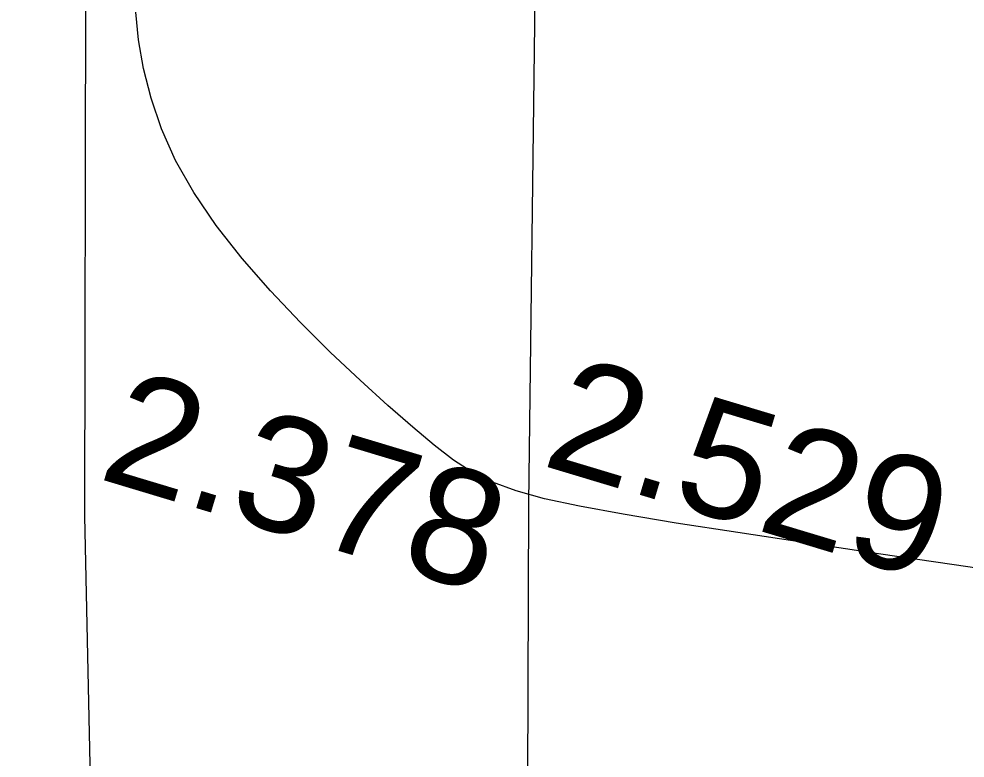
# Model space of a CAD drawing. Header units: millimetres. Extents: x -24439 to 198341, y -52871 to 149926.
# Drawn here: x 144440 to 149359, y 13045 to 16890 of the extents above; entities that cross this region are included whole.
import ezdxf

# ---------------------------------------------------------------- set-up
doc = ezdxf.new("R2010")
doc.units = ezdxf.units.MM
doc.linetypes.add('NET VAN', pattern=[1.06, 0.53, -0.53])
for name, color, linetype, lineweight in [('A-DETL-GENF-2', 9, 'NET VAN', 9), ('G-IMPT-1', 9, 'Continuous', 9), ('G-IMPT-6', 7, 'Continuous', 9)]:
    doc.layers.add(name, color=color, linetype=linetype, lineweight=lineweight)
doc.styles.add('Arial_1', font='arial_0.ttf', dxfattribs={"height": 600})

# ---------------------------------------------------------------- blocks, each defined once
blk = doc.blocks.new('NCV_TKCS_251209_TONG THE HIEN TRANG SAN DUONG - NCV_TKCS_HIEN TRANG_251209a_dwg-1612995-TKCS_MB ĐỊNH VỊ CAO ĐỘ THIẾT KẾ')
at = {"layer": 'G-IMPT-1', "flags": 128}
for points in [[(563602851.8, 1145093282.1), (563604167, 1145089083), (563606454, 1145082119), (563614466, 1145054358), (563616073, 1145049661), (563620134, 1145037512), (563624300, 1145023443), (563630510, 1145001852), (563634991, 1144986784), (563635712.5, 1144984469.9)], [(563633795.4, 1144983892.4), (563632842, 1144987228), (563628322, 1145001121), (563621443.2, 1145024145.7), (563617911.8, 1145035632.8), (563612430, 1145053330), (563609036.9, 1145064493.7), (563606296.8, 1145072376.5), (563601696, 1145088856), (563597882, 1145088677), (563595394.2, 1145091035.9)], [(563633122, 1145002239.8), (563632723, 1145002181.4), (563632329.6, 1145002123.5), (563631951, 1145002068.3), (563631596.7, 1145002017.6), (563631276.1, 1145001973.4), (563630998.4, 1145001937.6), (563630769.8, 1145001912), (563630583.9, 1145001897.1), (563630430.8, 1145001893.3), (563630301, 1145001901.1), (563630184.8, 1145001920.9), (563630072.4, 1145001953), (563629954.1, 1145001997.8), (563629820.3, 1145002055.7), (563629663.9, 1145002126.8), (563629488.3, 1145002210.2), (563629299.8, 1145002304.5), (563629104.6, 1145002408.5), (563628908.6, 1145002520.9), (563628718.2, 1145002640.4), (563628539.4, 1145002765.8), (563628378.4, 1145002895.7), (563628239.9, 1145003029), (563628122.8, 1145003164.5), (563628024.7, 1145003301.2), (563627943, 1145003437.9), (563627875.3, 1145003573.6), (563627819, 1145003707.3)]]:
    blk.add_lwpolyline(points, dxfattribs=at)
at = {"layer": 'G-IMPT-6', "char_height": 600, "width": 2511.846, "attachment_point": 1, "line_spacing_factor": 0.941778, "style": 'Arial_1'}
for s, insert in [('2.529', (563630510, 1145002659.2)), ('2.378', (563628322, 1145001928.2))]:
    blk.add_mtext(s, dxfattribs=dict(at, insert=insert))
blk = doc.blocks.new('NCV_TKCS_251209_TONG THE HIEN TRANG SAN DUONG - NCV_TKCS_251209_TONG THE HIEN TRANG SAN DUONG-1605292-TKCS_MB ĐỊNH VỊ CAO ĐỘ THIẾT KẾ')
at = {"rotation": 343.2379237072182}
blk.add_blockref('NCV_TKCS_251209_TONG THE HIEN TRANG SAN DUONG - NCV_TKCS_HIEN TRANG_251209a_dwg-1612995-TKCS_MB ĐỊNH VỊ CAO ĐỘ THIẾT KẾ', (-869777547.7, -933796958.8), dxfattribs=at)

msp = doc.modelspace()

# ---------------------------------------------------------------- block references
at = {"layer": 'A-DETL-GENF-2'}
msp.add_blockref('NCV_TKCS_251209_TONG THE HIEN TRANG SAN DUONG - NCV_TKCS_251209_TONG THE HIEN TRANG SAN DUONG-1605292-TKCS_MB ĐỊNH VỊ CAO ĐỘ THIẾT KẾ', (26103.5, 9888.2), dxfattribs=at)

doc.saveas('drawing.dxf')
